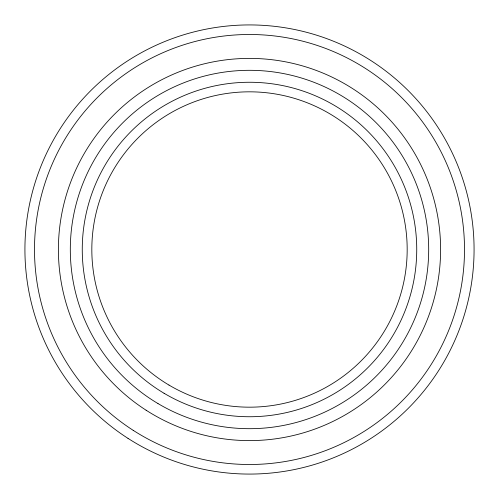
<?xml version="1.0" encoding="UTF-8"?>
<svg xmlns="http://www.w3.org/2000/svg" width="499" height="499" viewBox="0 0 499 499"><rect width="100%" height="100%" fill="white"/><g stroke="black" fill="none" stroke-linecap="round" stroke-linejoin="round"><path stroke-width="0.75" d="M146.126 410.228A191.105 191.105 0 0 0 440.386 258.663A191.105 191.105 0 0 0 161.994 79.609A191.105 191.105 0 0 0 146.126 410.228M133.196 430.331A215.007 215.007 0 0 0 464.257 259.804A215.007 215.007 0 0 0 151.047 58.358A215.007 215.007 0 0 0 133.196 430.331M128.018 438.378A224.569 224.569 0 0 0 473.813 260.266A224.569 224.569 0 0 0 146.669 49.856A224.569 224.569 0 0 0 128.018 438.378M157.977 403.554A179.191 179.191 0 0 0 428.672 251.733A179.191 179.191 0 0 0 161.844 93.213A179.191 179.191 0 0 0 157.977 403.554M164.084 393.281A167.234 167.234 0 0 0 416.721 251.583A167.234 167.234 0 0 0 167.695 103.636A167.234 167.234 0 0 0 164.084 393.281M168.968 385.06A157.678 157.678 0 0 0 407.165 251.465A157.678 157.678 0 0 0 172.373 111.976A157.678 157.678 0 0 0 168.968 385.06"/></g></svg>
